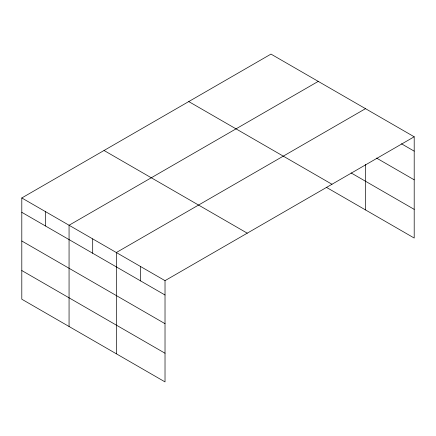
<?xml version="1.0" encoding="UTF-8"?>
<svg xmlns="http://www.w3.org/2000/svg" width="436" height="436" viewBox="0 0 436 436"><rect width="100%" height="100%" fill="white"/><g stroke="black" fill="none" stroke-linecap="round" stroke-linejoin="round"><path stroke-width="0.65" d="M414.2 136.784L270.979 54.097L21.8 197.96L21.8 299.216L165.021 381.903L165.021 280.648L414.2 136.784L414.2 238.04L326.313 187.295M318.242 81.385L69.062 225.249L69.062 326.504M365.504 108.673L116.325 252.537L116.325 353.787M401.447 143.782L414.2 151.145M376.519 158.061L414.2 179.817M351.094 172.929L414.2 209.362M188.75 101.572L331.97 184.259M104.03 150.485L247.25 233.173M21.8 197.96L165.021 280.648M21.8 212.316L165.021 295.003M21.8 240.994L165.021 323.681M21.8 270.538L165.021 353.225M365.504 164.465L365.504 209.923M140.67 266.592L140.67 280.948M92.694 238.89L92.694 253.251M45.431 211.607L45.431 225.962"/></g></svg>
